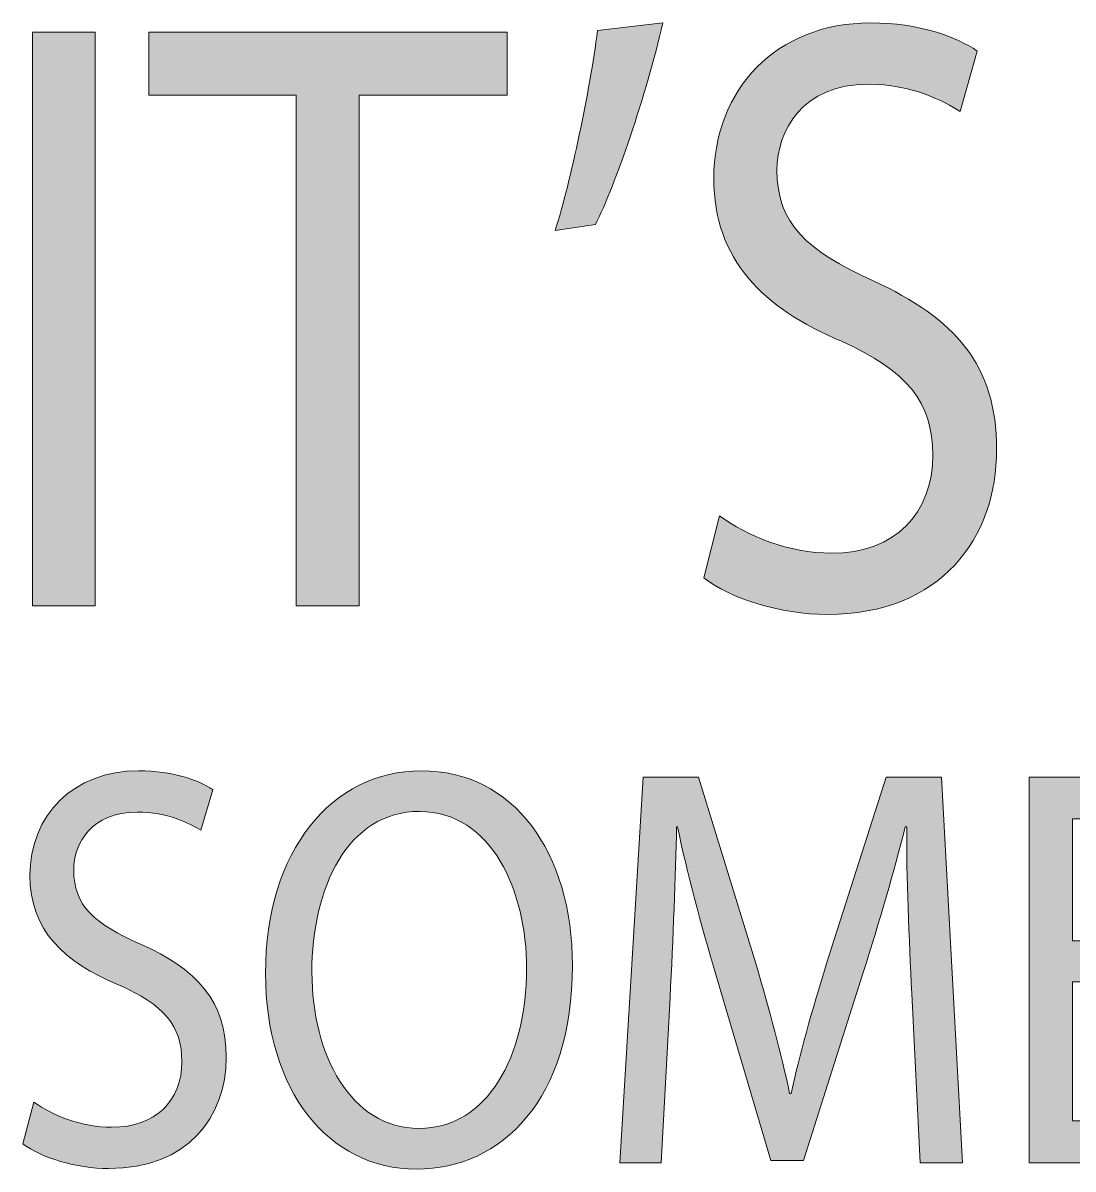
# Model space of a CAD drawing. Extents: x 520 to 1480, y -1350 to -650.
# Drawn here: x 519.6 to 892, y -1350.2 to -943.5 of the extents above; entities that cross this region are included whole.
import ezdxf

# ---------------------------------------------------------------- set-up
doc = ezdxf.new("R2010")
doc.units = 0
doc.header["$MEASUREMENT"] = 0
doc.layers.add('katman 1', color=7, linetype='Continuous')

# ---------------------------------------------------------------- blocks, each defined once
blk = doc.blocks.new('block 4')
at = {"layer": 'katman 1', "true_color": 0xffffff}
h = blk.add_hatch(color=7, dxfattribs=at)
h.dxf.hatch_style = 2
h.paths.add_polyline_path([(545.18, -946.86), (545.18, -1150.39), (523.03, -1150.39), (523.03, -946.86)])
h = blk.add_hatch(color=7, dxfattribs=at)
h.dxf.hatch_style = 2
h.paths.add_polyline_path([(616.46, -969.2), (564.27, -969.2), (564.27, -946.86), (691.31, -946.86), (691.31, -969.2), (638.87, -969.2), (638.87, -1150.39), (616.46, -1150.39)])
h = blk.add_hatch(color=7, dxfattribs=at)
h.dxf.hatch_style = 2
edge = h.paths.add_edge_path()
edge.add_spline(control_points=[(746.55, -943.54), (740.69, -968.9), (729.75, -1001.21), (722.62, -1015.1), (722.62, -1015.1), (708.36, -1017.22), (708.36, -1017.22), (713.96, -999.4), (720.58, -968), (723.38, -946.25), (723.38, -946.25), (746.55, -943.54), (746.55, -943.54)], knot_values=[0, 0, 0, 0, 1, 1, 1, 2, 2, 2, 3, 3, 3, 4, 4, 4, 4], degree=3, periodic=1)
h = blk.add_hatch(color=7, dxfattribs=at)
h.dxf.hatch_style = 2
edge = h.paths.add_edge_path()
edge.add_spline(control_points=[(766.66, -1118.38), (776.59, -1125.63), (791.1, -1131.67), (806.37, -1131.67), (829.03, -1131.67), (842.27, -1117.47), (842.27, -1096.94), (842.27, -1077.92), (833.1, -1067.04), (809.94, -1056.47), (781.93, -1044.7), (764.62, -1027.49), (764.62, -998.8), (764.62, -967.09), (786.77, -943.54), (820.12, -943.54), (837.68, -943.54), (850.41, -948.37), (858.05, -953.5), (858.05, -953.5), (851.94, -974.94), (851.94, -974.94), (846.34, -971.32), (834.88, -965.28), (819.35, -965.28), (795.93, -965.28), (787.02, -981.89), (787.02, -995.78), (787.02, -1014.8), (797.46, -1024.16), (821.14, -1035.03), (850.16, -1048.32), (864.92, -1064.93), (864.92, -1094.83), (864.92, -1126.23), (845.32, -1153.41), (804.84, -1153.41), (788.3, -1153.41), (770.22, -1147.67), (761.06, -1140.42), (761.06, -1140.42), (766.66, -1118.38), (766.66, -1118.38)], knot_values=[0, 0, 0, 0, 1, 1, 1, 2, 2, 2, 3, 3, 3, 4, 4, 4, 5, 5, 5, 6, 6, 6, 7, 7, 7, 8, 8, 8, 9, 9, 9, 10, 10, 10, 11, 11, 11, 12, 12, 12, 13, 13, 13, 14, 14, 14, 14], degree=3, periodic=1)
at = {"layer": 'katman 1', "lineweight": 0}
for points in [[(545.18, -946.86), (545.18, -1150.39), (523.03, -1150.39), (523.03, -946.86), (545.18, -946.86)], [(616.46, -969.2), (564.27, -969.2), (564.27, -946.86), (691.31, -946.86), (691.31, -969.2), (638.87, -969.2), (638.87, -1150.39), (616.46, -1150.39), (616.46, -969.2)]]:
    blk.add_lwpolyline(points, dxfattribs=at)
for points, knots in [([(746.55, -943.54), (740.69, -968.9), (729.75, -1001.21), (722.62, -1015.1), (722.62, -1015.1), (708.36, -1017.22), (708.36, -1017.22), (713.96, -999.4), (720.58, -968), (723.38, -946.25), (723.38, -946.25), (746.55, -943.54), (746.55, -943.54)], [0, 0, 0, 0, 1, 1, 1, 2, 2, 2, 3, 3, 3, 4, 4, 4, 4]), ([(766.66, -1118.38), (776.59, -1125.63), (791.1, -1131.67), (806.37, -1131.67), (829.03, -1131.67), (842.27, -1117.47), (842.27, -1096.94), (842.27, -1077.92), (833.1, -1067.04), (809.94, -1056.47), (781.93, -1044.7), (764.62, -1027.49), (764.62, -998.8), (764.62, -967.09), (786.77, -943.54), (820.12, -943.54), (837.68, -943.54), (850.41, -948.37), (858.05, -953.5), (858.05, -953.5), (851.94, -974.94), (851.94, -974.94), (846.34, -971.32), (834.88, -965.28), (819.35, -965.28), (795.93, -965.28), (787.02, -981.89), (787.02, -995.78), (787.02, -1014.8), (797.46, -1024.16), (821.14, -1035.03), (850.16, -1048.32), (864.92, -1064.93), (864.92, -1094.83), (864.92, -1126.23), (845.32, -1153.41), (804.84, -1153.41), (788.3, -1153.41), (770.22, -1147.67), (761.06, -1140.42), (761.06, -1140.42), (766.66, -1118.38), (766.66, -1118.38)], [0, 0, 0, 0, 1, 1, 1, 2, 2, 2, 3, 3, 3, 4, 4, 4, 5, 5, 5, 6, 6, 6, 7, 7, 7, 8, 8, 8, 9, 9, 9, 10, 10, 10, 11, 11, 11, 12, 12, 12, 13, 13, 13, 14, 14, 14, 14])]:
    blk.add_open_spline(points, degree=3, knots=knots, dxfattribs=at)
blk = doc.blocks.new('block 5')
at = {"layer": 'katman 1', "true_color": 0xffffff}
h = blk.add_hatch(color=7, dxfattribs=at)
h.dxf.hatch_style = 2
edge = h.paths.add_edge_path()
edge.add_spline(control_points=[(523.5, -1326.43), (530.39, -1331.31), (540.46, -1335.37), (551.07, -1335.37), (566.79, -1335.37), (575.98, -1325.83), (575.98, -1312.02), (575.98, -1299.23), (569.62, -1291.92), (553.54, -1284.82), (534.1, -1276.9), (522.09, -1265.32), (522.09, -1246.04), (522.09, -1224.72), (537.46, -1208.88), (560.61, -1208.88), (572.8, -1208.88), (581.63, -1212.13), (586.93, -1215.58), (586.93, -1215.58), (582.69, -1230), (582.69, -1230), (578.8, -1227.56), (570.85, -1223.5), (560.08, -1223.5), (543.82, -1223.5), (537.64, -1234.67), (537.64, -1244.01), (537.64, -1256.8), (544.88, -1263.09), (561.31, -1270.4), (581.45, -1279.33), (591.7, -1290.5), (591.7, -1310.6), (591.7, -1331.71), (578.1, -1349.99), (550.01, -1349.99), (538.52, -1349.99), (525.98, -1346.13), (519.62, -1341.26), (519.62, -1341.26), (523.5, -1326.43), (523.5, -1326.43)], knot_values=[0, 0, 0, 0, 1, 1, 1, 2, 2, 2, 3, 3, 3, 4, 4, 4, 5, 5, 5, 6, 6, 6, 7, 7, 7, 8, 8, 8, 9, 9, 9, 10, 10, 10, 11, 11, 11, 12, 12, 12, 13, 13, 13, 14, 14, 14, 14], degree=3, periodic=1)
h = blk.add_hatch(color=7, dxfattribs=at)
h.dxf.hatch_style = 2
edge = h.paths.add_edge_path()
edge.add_spline(control_points=[(714.49, -1278.12), (714.49, -1325.22), (689.58, -1350.19), (659.19, -1350.19), (627.74, -1350.19), (605.66, -1322.17), (605.66, -1280.75), (605.66, -1237.31), (629.15, -1208.88), (660.96, -1208.88), (693.46, -1208.88), (714.49, -1237.51), (714.49, -1278.12)], knot_values=[0, 0, 0, 0, 1, 1, 1, 2, 2, 2, 3, 3, 3, 4, 4, 4, 4], degree=3, periodic=1)
edge = h.paths.add_edge_path()
edge.add_spline(control_points=[(622.09, -1280.35), (622.09, -1309.58), (635.87, -1335.77), (660.07, -1335.77), (684.45, -1335.77), (698.23, -1309.99), (698.23, -1278.93), (698.23, -1251.72), (685.87, -1223.3), (660.25, -1223.3), (634.81, -1223.3), (622.09, -1250.3), (622.09, -1280.35)], knot_values=[0, 0, 0, 0, 1, 1, 1, 2, 2, 2, 3, 3, 3, 4, 4, 4, 4], degree=3, periodic=1)
h = blk.add_hatch(color=7, dxfattribs=at)
h.dxf.hatch_style = 2
edge = h.paths.add_edge_path()
edge.add_spline(control_points=[(834.8, -1287.86), (833.92, -1268.78), (832.86, -1245.83), (833.03, -1228.78), (833.03, -1228.78), (832.5, -1228.78), (832.5, -1228.78), (828.44, -1244.82), (823.49, -1261.87), (817.49, -1280.75), (817.49, -1280.75), (796.46, -1347.14), (796.46, -1347.14), (796.46, -1347.14), (784.8, -1347.14), (784.8, -1347.14), (784.8, -1347.14), (765.55, -1281.97), (765.55, -1281.97), (759.89, -1262.69), (755.12, -1245.02), (751.77, -1228.78), (751.77, -1228.78), (751.41, -1228.78), (751.41, -1228.78), (751.06, -1245.83), (750.18, -1268.78), (749.12, -1289.28), (749.12, -1289.28), (745.94, -1347.96), (745.94, -1347.96), (745.94, -1347.96), (731.27, -1347.96), (731.27, -1347.96), (731.27, -1347.96), (739.57, -1211.12), (739.57, -1211.12), (739.57, -1211.12), (759.19, -1211.12), (759.19, -1211.12), (759.19, -1211.12), (779.5, -1277.3), (779.5, -1277.3), (784.45, -1294.15), (788.51, -1309.18), (791.52, -1323.39), (791.52, -1323.39), (792.05, -1323.39), (792.05, -1323.39), (795.05, -1309.58), (799.29, -1294.56), (804.59, -1277.3), (804.59, -1277.3), (825.79, -1211.12), (825.79, -1211.12), (825.79, -1211.12), (845.4, -1211.12), (845.4, -1211.12), (845.4, -1211.12), (852.82, -1347.96), (852.82, -1347.96), (852.82, -1347.96), (837.81, -1347.96), (837.81, -1347.96), (837.81, -1347.96), (834.8, -1287.86), (834.8, -1287.86)], knot_values=[0, 0, 0, 0, 1, 1, 1, 2, 2, 2, 3, 3, 3, 4, 4, 4, 5, 5, 5, 6, 6, 6, 7, 7, 7, 8, 8, 8, 9, 9, 9, 10, 10, 10, 11, 11, 11, 12, 12, 12, 13, 13, 13, 14, 14, 14, 15, 15, 15, 16, 16, 16, 17, 17, 17, 18, 18, 18, 19, 19, 19, 20, 20, 20, 21, 21, 21, 22, 22, 22, 22], degree=3, periodic=1)
h = blk.add_hatch(color=7, dxfattribs=at)
h.dxf.hatch_style = 2
h.paths.add_polyline_path([(938.15, -1283.8), (891.87, -1283.8), (891.87, -1333.13), (943.45, -1333.13), (943.45, -1347.96), (876.49, -1347.96), (876.49, -1211.12), (940.8, -1211.12), (940.8, -1225.94), (891.87, -1225.94), (891.87, -1269.18), (938.15, -1269.18)])
at = {"layer": 'katman 1', "lineweight": 0}
blk.add_lwpolyline([(938.15, -1283.8), (891.87, -1283.8), (891.87, -1333.13), (943.45, -1333.13), (943.45, -1347.96), (876.49, -1347.96), (876.49, -1211.12), (940.8, -1211.12), (940.8, -1225.94), (891.87, -1225.94), (891.87, -1269.18), (938.15, -1269.18), (938.15, -1283.8)], dxfattribs=at)
for points, knots in [([(523.5, -1326.43), (530.39, -1331.31), (540.46, -1335.37), (551.07, -1335.37), (566.79, -1335.37), (575.98, -1325.83), (575.98, -1312.02), (575.98, -1299.23), (569.62, -1291.92), (553.54, -1284.82), (534.1, -1276.9), (522.09, -1265.32), (522.09, -1246.04), (522.09, -1224.72), (537.46, -1208.88), (560.61, -1208.88), (572.8, -1208.88), (581.63, -1212.13), (586.93, -1215.58), (586.93, -1215.58), (582.69, -1230), (582.69, -1230), (578.8, -1227.56), (570.85, -1223.5), (560.08, -1223.5), (543.82, -1223.5), (537.64, -1234.67), (537.64, -1244.01), (537.64, -1256.8), (544.88, -1263.09), (561.31, -1270.4), (581.45, -1279.33), (591.7, -1290.5), (591.7, -1310.6), (591.7, -1331.71), (578.1, -1349.99), (550.01, -1349.99), (538.52, -1349.99), (525.98, -1346.13), (519.62, -1341.26), (519.62, -1341.26), (523.5, -1326.43), (523.5, -1326.43)], [0, 0, 0, 0, 1, 1, 1, 2, 2, 2, 3, 3, 3, 4, 4, 4, 5, 5, 5, 6, 6, 6, 7, 7, 7, 8, 8, 8, 9, 9, 9, 10, 10, 10, 11, 11, 11, 12, 12, 12, 13, 13, 13, 14, 14, 14, 14]), ([(714.49, -1278.12), (714.49, -1325.22), (689.58, -1350.19), (659.19, -1350.19), (627.74, -1350.19), (605.66, -1322.17), (605.66, -1280.75), (605.66, -1237.31), (629.15, -1208.88), (660.96, -1208.88), (693.46, -1208.88), (714.49, -1237.51), (714.49, -1278.12)], [0, 0, 0, 0, 1, 1, 1, 2, 2, 2, 3, 3, 3, 4, 4, 4, 4]), ([(834.8, -1287.86), (833.92, -1268.78), (832.86, -1245.83), (833.03, -1228.78), (833.03, -1228.78), (832.5, -1228.78), (832.5, -1228.78), (828.44, -1244.82), (823.49, -1261.87), (817.49, -1280.75), (817.49, -1280.75), (796.46, -1347.14), (796.46, -1347.14), (796.46, -1347.14), (784.8, -1347.14), (784.8, -1347.14), (784.8, -1347.14), (765.55, -1281.97), (765.55, -1281.97), (759.89, -1262.69), (755.12, -1245.02), (751.77, -1228.78), (751.77, -1228.78), (751.41, -1228.78), (751.41, -1228.78), (751.06, -1245.83), (750.18, -1268.78), (749.12, -1289.28), (749.12, -1289.28), (745.94, -1347.96), (745.94, -1347.96), (745.94, -1347.96), (731.27, -1347.96), (731.27, -1347.96), (731.27, -1347.96), (739.57, -1211.12), (739.57, -1211.12), (739.57, -1211.12), (759.19, -1211.12), (759.19, -1211.12), (759.19, -1211.12), (779.5, -1277.3), (779.5, -1277.3), (784.45, -1294.15), (788.51, -1309.18), (791.52, -1323.39), (791.52, -1323.39), (792.05, -1323.39), (792.05, -1323.39), (795.05, -1309.58), (799.29, -1294.56), (804.59, -1277.3), (804.59, -1277.3), (825.79, -1211.12), (825.79, -1211.12), (825.79, -1211.12), (845.4, -1211.12), (845.4, -1211.12), (845.4, -1211.12), (852.82, -1347.96), (852.82, -1347.96), (852.82, -1347.96), (837.81, -1347.96), (837.81, -1347.96), (837.81, -1347.96), (834.8, -1287.86), (834.8, -1287.86)], [0, 0, 0, 0, 1, 1, 1, 2, 2, 2, 3, 3, 3, 4, 4, 4, 5, 5, 5, 6, 6, 6, 7, 7, 7, 8, 8, 8, 9, 9, 9, 10, 10, 10, 11, 11, 11, 12, 12, 12, 13, 13, 13, 14, 14, 14, 15, 15, 15, 16, 16, 16, 17, 17, 17, 18, 18, 18, 19, 19, 19, 20, 20, 20, 21, 21, 21, 22, 22, 22, 22]), ([(622.09, -1280.35), (622.09, -1309.58), (635.87, -1335.77), (660.07, -1335.77), (684.45, -1335.77), (698.23, -1309.99), (698.23, -1278.93), (698.23, -1251.72), (685.87, -1223.3), (660.25, -1223.3), (634.81, -1223.3), (622.09, -1250.3), (622.09, -1280.35)], [0, 0, 0, 0, 1, 1, 1, 2, 2, 2, 3, 3, 3, 4, 4, 4, 4])]:
    blk.add_open_spline(points, degree=3, knots=knots, dxfattribs=at)
blk = doc.blocks.new('block 2')
at = {"layer": 'katman 1'}
for name in ['block 4', 'block 5']:
    blk.add_blockref(name, (0, 0), dxfattribs=at)

msp = doc.modelspace()

# ---------------------------------------------------------------- block references
at = {"layer": 'katman 1'}
msp.add_blockref('block 2', (0, 0), dxfattribs=at)

doc.saveas('drawing.dxf')
